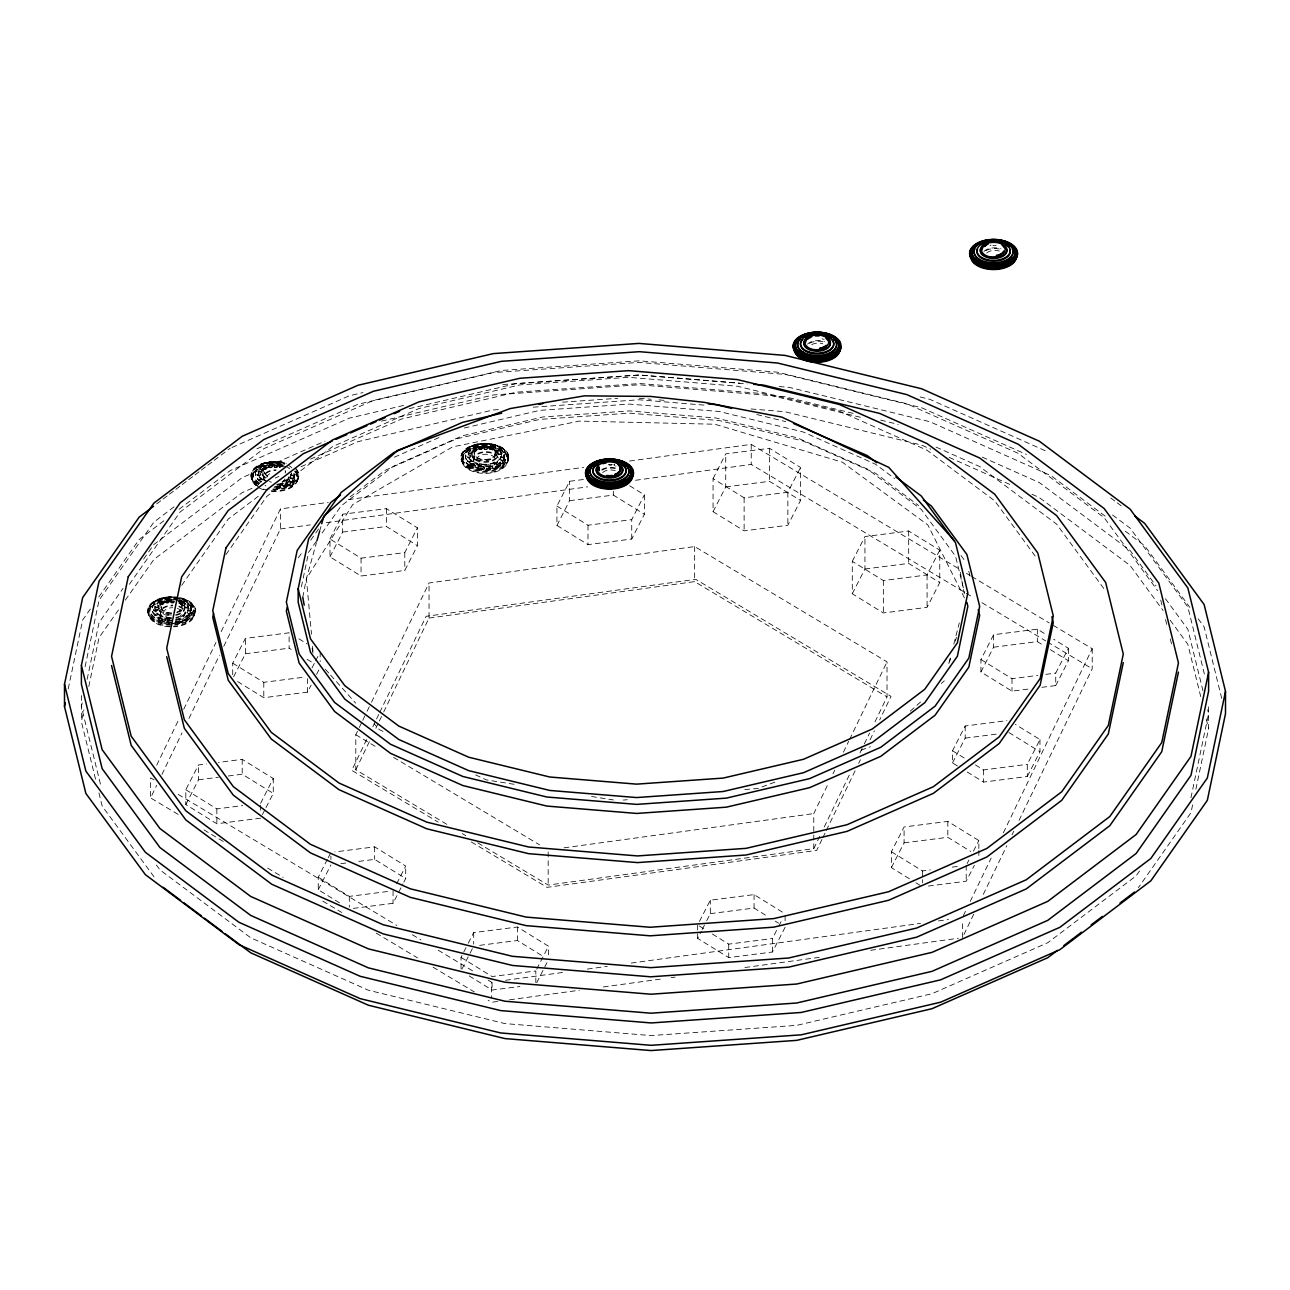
<?xml version="1.0" encoding="UTF-8"?>
<svg xmlns="http://www.w3.org/2000/svg" width="1290" height="1290" viewBox="0 0 1290 1290"><rect width="100%" height="100%" fill="white"/><g stroke="black" fill="none" stroke-linecap="round" stroke-linejoin="round"><path stroke-width="0.75" stroke-dasharray="5 3.75" d="M173.15 599.495C167.506 599.124 159.299 601.85 159.46 608.622L162.588 612.363L169.055 614.169M179.616 601.334L183.18 606.01L181.777 610.251L179.487 612.041M263.483 469.947L262.789 473.253L265.917 476.994M472.833 453.032L472.721 455.193C477.09 463.336 491.812 462.417 496.311 454.725L496.424 452.58C492.748 443.228 476.591 444.163 472.833 453.032L473.414 451.871M302.779 597.335L306.407 578.646L316.437 542.671M68.225 688.876L82.673 619.974L90.752 608.477M85.092 666.737L99.04 600.237L153.897 522.095L174.763 506.309M82.205 702.792L81.399 706.694L100.733 785.288M87.139 679.314L99.04 622.602L123.034 588.417M95.541 779.192L81.399 721.691L83.85 709.952M88.784 686.49L99.04 637.599L119.615 608.3M301.392 586.805L308.649 552.217L316.518 541.01M1190.96 797.752L1208.601 713.644L1207.666 709.806M1192.605 804.912L1190.96 812.748L1138.393 887.617M1195.878 789.27L1208.601 728.64L1208.601 704.324M948.811 663.447L950.311 657.658M953.826 644.129L959.325 622.86M319.597 531.319L321.178 525.627M949.585 661.915L950.633 658.126M955.39 641.082L956.438 637.292M156.703 765.228L179.358 718.288M183.712 709.274L215.946 642.485M221.171 631.665L280.414 508.921L328.305 502.358M178.149 814.425L150.608 797.913L156.703 785.288M161.927 774.452L181.971 732.946M188.937 718.498L219.429 655.32M223.783 646.306L280.414 528.981L280.414 508.921M446.824 824.342L355.798 769.775L355.798 734.72L358.41 729.302M359.281 727.496L361.893 722.077M362.764 720.272L366.247 713.048M367.134 711.241L370.617 704.018M371.488 702.212L429.038 582.999L694.649 546.573L887.02 661.867L887.02 696.923L873.943 724.013M366.65 739.525L351.783 770.324L438.197 822.117M372.778 726.834L378.905 714.16M379.776 712.338L426.135 616.314L695.762 579.339L891.035 696.374L879.667 719.917M355.798 769.775L369.746 740.879M375.842 728.237L378.47 722.819M379.341 721.013L382.824 713.773M383.694 711.967L429.038 618.055L429.038 582.999M477.751 842.87L548.169 885.069L813.78 848.643L813.78 813.587L828.615 782.885M832.969 773.855L834.711 770.243M843.434 752.183L848.659 741.331M849.53 739.525L887.02 661.867M813.78 848.643L820.763 834.195M824.246 826.971L850.4 772.774M859.995 752.909L863.478 745.685M864.348 743.879L869.589 733.043M821.94 839.516L816.683 850.384L547.057 887.359L471.027 841.789M822.81 837.694L825.439 832.26M826.31 830.454L855.173 770.662M858.672 763.406L860.414 759.778M870.04 739.847L874.41 730.801M963.275 915.852L966.758 908.628M970.241 901.404L991.155 858.092M1003.346 832.824L1092.211 648.725L1050.882 623.941M973.724 914.239L962.405 937.717L962.405 921.657M983.303 894.389L1006.829 845.66M1012.053 834.824L1013.795 831.212M1019.036 820.392L1092.211 668.768L1092.211 648.725M232.716 674.686L232.716 663.157L245.39 638.373L289.121 632.793L289.121 648.177L294.023 651.208M233.619 676.766L245.39 653.772L245.39 638.373M260.596 818.166L216.865 823.762L185.808 804.589L185.808 789.722L198.483 764.954L206.432 763.938M185.808 804.589L198.483 779.821L198.483 764.954M329.982 538.994L342.656 514.226L386.387 508.647L417.444 527.82L417.444 545.67L404.786 570.438L361.055 576.017L329.982 556.845L329.982 538.994L361.055 558.183L404.786 552.588L417.444 527.82M329.982 556.845L342.656 532.077L342.656 514.226M312.035 667.898L314.76 662.576M315.663 660.819L318.372 655.514M237.618 681.572L263.789 697.713L307.52 692.133L311.132 685.054M316.566 674.428L320.178 667.365M260.596 803.299L273.27 778.531L242.214 759.359L218.349 762.406M262.402 814.635L265.127 809.33M266.03 807.556L273.27 793.398L273.27 778.531M339.496 902.839L318.243 889.713L318.243 877.216L327.289 859.527M328.208 857.753L330.917 852.448M318.243 889.713L330.917 864.945M629.681 485.782L644.387 494.86L644.387 514.259L631.729 539.043L587.998 544.622L556.925 525.449L556.925 506.051L569.6 481.283L583.515 479.493M556.925 525.449L569.6 500.681L569.6 481.283M396.659 883.731L405.705 866.042L374.648 846.853L334.884 851.948M353.283 908.386L393.047 903.306L402.996 883.844M403.899 882.086L405.705 878.538L405.705 866.042M631.729 539.043L631.729 519.628L644.387 494.86M461.03 968.935L461.03 957.374L467.351 944.99M468.27 943.216L473.688 932.606L517.419 927.01L548.476 946.199L548.476 955.826M461.933 969.096L469.173 954.955M470.076 953.181L472.785 947.876M713.064 478.638L725.738 453.87L769.469 448.291L800.526 467.464L800.526 500.488L787.851 525.256L744.12 530.851L713.064 511.678L713.064 478.638L744.12 497.827L787.851 492.232L800.526 467.464M713.064 511.678L725.738 486.91L725.738 453.87M536.721 969.193L548.476 946.199M536.721 982.69L548.476 959.695M852.287 561.344L864.945 536.576L908.676 530.996L939.749 550.169L939.749 582.58L927.075 607.348L883.344 612.943L852.287 593.755L852.287 561.344L883.344 580.532L927.075 574.937L939.749 550.169M852.287 593.755L864.945 568.987L864.945 536.576M699.454 921.415L710.322 900.194L754.053 894.599L783.481 912.772M785.11 927.236L772.452 952.004L728.721 957.599L697.648 938.411L701.276 931.348M702.179 929.574L705.791 922.495M706.694 920.721L710.322 913.643L710.322 900.194M772.452 952.004L772.452 938.539L777.87 927.929M778.773 926.156L782.401 919.077M1027.904 689.118L1012.005 691.15L980.932 671.961L980.932 659.496L993.606 634.728L1037.337 629.149L1047.141 635.196M980.932 671.961L993.606 647.193L993.606 634.728M909.386 878.748L891.406 867.638L891.406 851.755L904.08 826.987L947.811 821.391L978.868 840.564L978.868 848.514M891.406 867.638L904.08 842.87L904.08 826.987M957.406 765.938L952.504 762.906L952.504 750.764L965.178 725.996L1006.91 720.659M952.504 762.906L965.178 738.138L965.178 725.996M1041.82 687.328L1055.736 685.554L1055.736 673.09L1068.394 648.322L1053.688 639.227M1055.736 685.554L1068.394 660.786L1068.394 648.322M967.113 863.574L968.919 860.027M973.434 851.174L978.868 840.564M928.429 886.053L966.21 881.231L974.353 865.316M967.21 772L983.561 782.079L1027.292 776.499L1027.292 764.341L1039.966 739.573L1015.44 724.432M1027.292 776.499L1039.966 751.731L1039.966 739.573M193.726 616.394L194.677 614.733M297.055 481.041L298.006 479.38M506.97 462.965A22.93 13.239 0 0 0 478.896 446.759A22.93 13.239 0 0 0 468.625 468.899A22.93 13.239 0 0 0 506.97 462.965L507.938 461.304M159.589 606.461C162.072 601.43 168.474 600.318 173.586 600.479M262.902 471.108C266.111 463.658 276.366 462.578 282.945 465.964M98.814 596.98L139.175 539.494L164.701 520.176M143.609 559.118L153.897 544.461L242.214 477.623L324.903 441.196M129.403 584.289L180.165 511.969L263.757 448.71L373.342 400.448L501.423 370.472L639.308 360.829L777.564 372.181L906.789 403.738L1018.181 453.354L1104.143 517.677L1157.614 590.659M125.323 600.156L153.897 559.457L242.214 492.619L253.243 487.765M181.68 585.354L228.233 519.048L260.128 494.909M225.911 554.652L266.804 496.392L332.659 446.55L418.992 408.527L519.902 384.904L628.52 377.309L737.445 386.242L839.258 411.107L927.01 450.21L994.735 500.875L1036.628 558.07M298.329 557.828L302.828 551.427M310.697 540.204L318.565 528.997M322.129 532.996L341.237 505.793L393.708 466.077L462.497 435.778L542.897 416.976L629.439 410.913L716.224 418.041L797.349 437.842L867.267 468.996L921.221 509.373L955.535 556.2L964.549 592.819M1139.538 870.992L1136.103 875.878L1047.786 942.716L932.009 993.703L796.688 1025.373L651.015 1035.564L504.938 1023.583L368.408 990.236L250.728 937.798L159.912 869.863L156.38 865.042M910.305 711.145L922.14 700.615M941.345 683.474L944.296 680.846M264.176 469.028L273.174 465.174L283.365 466.916M474.107 450.952L483.105 447.114L490.345 447.63A1.903 1.097 0 0 1 493.296 448.662L493.296 449.291A1.903 1.097 0 0 1 490.442 450.258A1.903 1.097 0 0 1 490.442 448.34A1.903 1.097 0 0 1 493.296 449.291M156.735 503.842L161.524 500.23M163.12 499.02L167.894 495.392M169.49 494.183L174.279 490.555M175.875 489.362L180.665 485.733M182.261 484.524L187.05 480.896M188.646 479.687L193.435 476.075M195.032 474.865L199.821 471.237M201.417 470.028L206.207 466.4M207.803 465.206L212.592 461.578M214.188 460.369L230.136 448.291M179.068 509.308L230.136 470.656L349.38 418.137L403.593 405.447M350.122 496.86L385.275 470.269L456.483 438.89L539.72 419.411L629.31 413.155L719.159 420.524L803.138 441.035L875.523 473.285L918.609 505.519M231.974 447.485L349.38 395.772L362.942 392.595M256.92 448.791L357.991 404.27L493.312 372.6L638.985 362.409L785.062 374.39L921.592 407.737L1026.405 454.435M310.471 459.127L401.432 419.057L516.274 392.176L639.888 383.533L763.857 393.708L860.414 417.283M275.286 478.058L278.963 476.429M301.022 466.722L357.991 441.632L493.312 409.962L501.294 409.398M394.401 457.192L440.051 437.084M774.838 782.175L757.972 788.432L744.104 789.625M861.043 750.2L870.411 746.716M409.22 408.688L516.274 383.63L639.888 374.987L739.863 383.178M381.517 421.121L493.312 394.966L638.985 384.775L785.062 396.756L853.319 413.429M464.223 428.038L539.72 410.365L629.31 404.093L719.159 411.478L803.138 431.973L875.523 464.223L894.68 478.558M348.252 499.617L583.644 467.335M629.536 461.046L751.231 444.357L959.615 569.245M280.414 528.981L310.342 524.885M326.306 522.692L587.643 486.846M635.519 480.283L751.231 464.416L973.386 597.56M429.038 618.055L694.649 581.613L887.02 696.923M564.02 847.836L813.78 813.587M505.551 980.303L563.408 972.37M587.353 969.096L607.3 966.355M631.229 963.066L920.496 923.398M938.459 920.931L948.44 919.56M497.569 1001.459L491.587 1002.282L488.152 1000.218M509.55 999.814L579.371 990.236M603.301 986.963L663.157 978.755M671.139 977.659L675.122 977.111M744.943 967.532L820.763 957.132M870.637 950.295L958.406 938.249M569.6 500.681L613.331 495.086L644.387 514.259M342.656 532.077L386.387 526.481L417.444 545.67M725.738 486.91L769.469 481.315L800.526 500.488M556.925 506.051L587.998 525.224L631.729 519.628M864.945 568.987L908.676 563.408L939.749 582.58M245.39 653.772L289.121 648.177M232.716 663.157L263.789 682.329L305.52 676.992M993.606 647.193L1037.337 641.614L1043.868 645.645M198.483 779.821L218.349 777.273M228.298 776L242.214 774.226L273.27 793.398M980.932 659.496L1012.005 678.685L1037.837 675.38M1045.787 674.364L1055.736 673.09M185.808 789.722L216.865 808.894L242.714 805.589M965.178 738.138L998.96 733.817M975.385 764.889L983.561 769.937L1027.292 764.341M340.85 863.687L346.817 862.913M358.749 861.398L374.648 859.366L405.705 878.538M318.243 877.216L349.316 896.389L389.064 891.309M904.08 842.87L947.811 837.291L970.693 851.416M891.406 851.755L922.479 870.927L930.429 869.912M952.294 867.122L958.244 866.348M710.322 913.643L754.053 908.063L767.131 916.126M479.654 945.344L517.419 940.507L543.574 956.664M712.37 934.041L728.721 944.135L772.452 938.539M469.189 975.917L492.087 990.043L519.918 986.495M623.312 800.058L627.279 799.719M502.778 384.533L638.808 375.019L747.136 383.904M562.569 402.174L617.636 398.32M533.221 407.172L638.985 399.771L707.017 405.35M779.225 386.548L789.254 387.371L929.88 421.717L1051.092 475.72L1107.53 517.951M639.308 398.304L651.128 399.271M659.029 399.916L666.914 400.577M751.038 408.962L785.062 411.752L921.592 445.098L930.783 449.194M514.113 784.288L486.33 779.902L473.64 773.935M591.562 796.494L613.395 799.945M920.125 396.965L929.88 399.352L1047.415 451.71M880.635 420.105L898.195 424.394M756.779 414.525L785.755 421.604M982.27 457.144L1039.272 482.541L1130.088 550.475L1156.017 585.87M936.008 447.082L979.594 466.496L1056.655 524.159L1104.498 589.449M949.182 457.386L1009.86 484.427M1031.919 494.263L1039.272 497.537L1130.088 565.471L1163.096 610.525M382.985 731.349L379.357 729.64L374.1 723.755M966.5 573.373L969.935 575.437M971.66 576.469L1049.157 622.909M981.996 602.72L1045.722 640.904M1047.448 641.936L1092.211 668.768M355.798 734.72L378.115 748.103M393.579 757.359L539.575 844.869M462.288 833.598L465.722 835.662M154.042 779.918L150.608 777.854L150.608 797.913M178.149 794.366L396.869 925.446M412.365 934.75L420.975 939.91M438.197 950.23L474.365 971.902M488.152 980.158L491.587 982.222L491.587 998.267M203.981 829.905L224.654 842.306M267.707 868.106L283.203 877.394M322.822 901.13L341.769 912.481M376.212 933.121L417.541 957.889M433.037 967.194L474.365 991.962M1050.415 649.676L1068.394 660.786M1008.909 732.543L1039.966 751.731M952.504 750.764L965.581 758.843M915.932 882.779L920.834 885.811M775.306 921.173L778.579 923.205M298.925 638.84L307.101 643.887M307.101 659.287L313.647 663.318M699.293 925.962L704.195 928.994M461.03 957.374L492.087 976.546L535.818 970.967L535.818 982.529M1110.771 497.988L1115.608 501.616M1117.221 502.826L1122.058 506.438M1112.561 515L1130.088 528.11L1187.848 606.945L1204.36 674.025M1125.283 531.222L1144.633 545.702L1189.832 607.397M180.052 602.285L182.148 603.978L181.616 602.946M325.354 669.236L329.305 673.654M330.627 675.138L355.653 703.131M1198.168 618.765L1204.118 626.892L1221.695 698.309M1165.45 598.737L1187.848 629.31L1202.941 690.65M1170.159 620.168L1187.848 644.307L1201.055 697.971M960.986 555.474L965.726 561.94M154.01 876.813L102.152 806.024L98.846 792.608M461.739 461.304L462.691 462.965M251.808 479.38L252.759 481.041M148.495 614.733L149.447 616.394M494.86 449.517L495.392 450.549L490.345 447.63A1.903 1.097 0 0 0 490.442 449.613A1.903 1.097 0 0 0 493.296 448.662M495.844 451.435L496.424 452.58M182.6 604.881L183.18 606.01M964.452 597.899L927.865 524.966L842.483 462.255L714.902 424.233L579.307 421.104L452.629 446.888L352.734 504.567L306.407 578.646L311.503 634.164M1206.247 719.062L1208.601 728.64M1160.726 600.076L1162.645 607.848M1165.515 619.539L1167.434 627.327M1170.304 639.001L1172.223 646.79M968.79 571.244L970.693 578.936M960.34 572.309L964.259 593.803M312.083 648.16L313.147 654.03L312.406 644.081M1037.337 629.149L1037.337 641.614M1012.005 678.685L1012.005 691.15M983.561 769.937L983.561 782.079M978.868 850.497L978.868 856.463M966.21 865.332L966.21 881.231M947.811 821.391L947.811 837.291M927.075 574.937L927.075 607.348M922.479 870.927L922.479 882.844M908.676 530.996L908.676 563.408M883.344 580.532L883.344 612.943M787.851 492.232L787.851 525.256M785.11 915.707L785.11 921.463M769.469 448.291L769.469 481.315M754.053 894.599L754.053 908.063M751.231 444.357L751.231 464.416M744.12 497.827L744.12 530.851M728.721 944.135L728.721 957.599M697.648 924.962L697.648 938.411M694.649 546.573L694.649 581.613M614.153 464.997L614.153 464.352A1.903 1.097 0 0 0 614.411 464.9M613.331 491.216L613.331 495.086M587.998 525.224L587.998 544.622M548.169 851.964L548.169 885.069M517.419 927.01L517.419 940.507M508.744 457.128A23.913 13.803 0 0 1 472.882 469.076A23.913 13.803 0 0 1 472.882 445.163A23.913 13.803 0 0 1 508.744 457.128L508.744 457.724A23.913 13.803 0 0 1 472.882 469.689A23.913 13.803 0 0 1 472.882 445.776A23.913 13.803 0 0 1 508.744 457.724M507.76 456.692L507.76 460.175A22.93 13.239 0 0 1 473.382 471.64A22.93 13.239 0 0 1 473.382 448.71A22.93 13.239 0 0 1 507.76 460.175M504.358 455.402L504.422 456.579M504.454 459.175L504.454 459.821A1.903 1.097 0 0 1 501.6 460.772A1.903 1.097 0 0 1 501.6 458.869A1.903 1.097 0 0 1 504.454 459.821M501.875 452.887A1.903 1.097 0 0 1 499.02 453.838A1.903 1.097 0 0 1 499.02 451.935A1.903 1.097 0 0 1 501.875 452.887L501.875 453.532M501.471 454.693L501.471 455.402A16.625 9.594 0 0 1 476.526 463.723A16.625 9.594 0 0 1 476.526 447.082A16.625 9.594 0 0 1 501.471 455.402M500.617 465.045A1.903 1.097 0 0 1 497.763 465.996A1.903 1.097 0 0 1 497.763 464.094A1.903 1.097 0 0 1 500.617 465.045L500.617 465.69A1.903 1.097 0 0 1 497.763 466.641A1.903 1.097 0 0 1 497.763 464.739A1.903 1.097 0 0 1 500.617 465.69M498.166 450.516A1.903 1.097 0 0 1 495.312 451.484A1.903 1.097 0 0 1 495.312 449.565A1.903 1.097 0 0 1 498.166 450.516L498.166 451.161A1.903 1.097 0 0 1 495.312 452.113A1.903 1.097 0 0 1 495.312 450.21A1.903 1.097 0 0 1 498.166 451.161M498.117 453.887L498.117 454.693M496.247 467.157A1.903 1.097 0 0 1 493.393 468.109A1.903 1.097 0 0 1 493.393 466.206A1.903 1.097 0 0 1 496.247 467.157L496.247 467.802M495.36 453.403A10.53 6.079 0 0 1 479.574 458.676A10.53 6.079 0 0 1 479.574 448.146A10.53 6.079 0 0 1 495.36 453.403L495.36 453.887M492.087 982.335L492.087 990.043M490.313 468.254A1.903 1.097 0 0 1 487.459 469.221A1.903 1.097 0 0 1 487.459 467.303A1.903 1.097 0 0 1 490.313 468.254L490.313 468.899A1.903 1.097 0 0 1 487.459 469.85A1.903 1.097 0 0 1 487.459 467.947A1.903 1.097 0 0 1 490.313 468.899M487.652 447.872A1.903 1.097 0 0 1 484.782 448.823A1.903 1.097 0 0 1 484.782 446.921A1.903 1.097 0 0 1 487.652 447.872L487.652 448.517M482.299 447.936A1.903 1.097 0 0 1 479.445 448.888A1.903 1.097 0 0 1 479.445 446.985A1.903 1.097 0 0 1 482.299 447.936L482.299 448.581A1.903 1.097 0 0 1 479.445 449.533A1.903 1.097 0 0 1 479.445 447.63A1.903 1.097 0 0 1 482.299 448.581M478.751 466.319A1.903 1.097 0 0 1 475.897 467.27A1.903 1.097 0 0 1 475.897 465.368A1.903 1.097 0 0 1 478.751 466.319L478.751 466.964A1.903 1.097 0 0 1 475.897 467.915A1.903 1.097 0 0 1 475.897 466.012A1.903 1.097 0 0 1 478.751 466.964M476.736 449.581A1.903 1.097 0 0 1 473.882 450.532A1.903 1.097 0 0 1 473.882 448.63A1.903 1.097 0 0 1 476.736 449.581L476.736 450.226A1.903 1.097 0 0 1 473.882 451.178A1.903 1.097 0 0 1 473.882 449.275A1.903 1.097 0 0 1 476.736 450.226M474.107 463.852A1.903 1.097 0 0 1 471.253 464.803A1.903 1.097 0 0 1 471.253 462.9A1.903 1.097 0 0 1 474.107 463.852L474.107 464.497A1.903 1.097 0 0 1 471.253 465.448A1.903 1.097 0 0 1 471.253 463.545A1.903 1.097 0 0 1 474.107 464.497M473.688 932.606L473.688 944.167M471.753 452.468A1.903 1.097 0 0 1 468.899 453.419A1.903 1.097 0 0 1 468.899 451.516A1.903 1.097 0 0 1 471.753 452.468L471.753 453.113A1.903 1.097 0 0 1 468.899 454.064A1.903 1.097 0 0 1 468.899 452.161A1.903 1.097 0 0 1 471.753 453.113M471.56 453.887L471.56 454.693M471.092 460.256A1.903 1.097 0 0 1 468.222 461.207A1.903 1.097 0 0 1 468.222 459.304A1.903 1.097 0 0 1 471.092 460.256L471.092 460.901M470.544 456.047A1.903 1.097 0 0 1 467.69 456.999A1.903 1.097 0 0 1 467.69 455.096A1.903 1.097 0 0 1 470.544 456.047L470.544 456.692A1.903 1.097 0 0 1 467.69 457.644A1.903 1.097 0 0 1 467.69 455.741A1.903 1.097 0 0 1 470.544 456.692M461.917 456.692L461.917 460.175M404.786 552.588L404.786 570.438M393.047 890.81L393.047 903.306M386.387 508.647L386.387 526.481M374.648 846.853L374.648 859.366M361.055 558.183L361.055 576.017M349.316 896.389L349.316 907.112M330.917 856.028L330.917 859.592M320.178 651.966L320.178 661.593M307.52 678.653L307.52 692.133M297.829 474.768L297.829 478.251M276.608 484.701A19.527 11.271 0 0 0 294.426 473.478L294.491 474.656M293.281 480.299A1.903 1.097 0 0 1 290.427 481.251A1.903 1.097 0 0 1 290.427 479.348A1.903 1.097 0 0 1 293.281 480.299L293.281 480.944M290.685 474.656L290.685 474.01A1.903 1.097 0 0 0 293.539 474.962A1.903 1.097 0 0 0 293.539 473.059M286.315 485.234A1.903 1.097 0 0 1 283.461 486.185A1.903 1.097 0 0 1 283.461 484.282A1.903 1.097 0 0 1 286.315 485.234L286.315 485.878A1.903 1.097 0 0 1 283.461 486.83A1.903 1.097 0 0 1 283.461 484.927A1.903 1.097 0 0 1 286.315 485.878M263.789 682.329L263.789 697.713M261.628 471.963L261.628 472.769M261.161 478.332A1.903 1.097 0 0 1 258.29 479.283A1.903 1.097 0 0 1 258.29 477.381A1.903 1.097 0 0 1 261.161 478.332L261.161 478.977A1.903 1.097 0 0 1 258.29 479.928A1.903 1.097 0 0 1 258.29 478.026A1.903 1.097 0 0 1 261.161 478.977M260.596 805.17L260.596 810.733M251.985 474.768L251.985 478.251M242.214 759.359L242.214 774.226M216.865 808.894L216.865 823.762M194.516 610.138L194.516 613.621M191.113 608.848L191.162 610.025A1.903 1.097 0 0 1 188.308 610.976A1.903 1.097 0 0 1 188.308 609.074A1.903 1.097 0 0 1 191.162 610.025M191.21 612.605A1.903 1.097 0 0 1 188.356 613.556A1.903 1.097 0 0 1 188.356 611.654A1.903 1.097 0 0 1 191.21 612.605L191.21 613.25A1.903 1.097 0 0 1 188.356 614.201A1.903 1.097 0 0 1 188.356 612.299A1.903 1.097 0 0 1 191.21 613.25M189.953 615.669A1.903 1.097 0 0 1 187.098 616.62A1.903 1.097 0 0 1 187.098 614.717A1.903 1.097 0 0 1 189.953 615.669L189.953 616.314A1.903 1.097 0 0 1 187.098 617.265A1.903 1.097 0 0 1 187.098 615.362A1.903 1.097 0 0 1 189.953 616.314M188.63 606.332A1.903 1.097 0 0 1 185.776 607.284A1.903 1.097 0 0 1 185.776 605.365A1.903 1.097 0 0 1 188.63 606.332L188.63 606.961A1.903 1.097 0 0 1 185.776 607.913A1.903 1.097 0 0 1 185.776 606.01A1.903 1.097 0 0 1 188.63 606.961M187.373 618.49A1.903 1.097 0 0 1 184.518 619.442A1.903 1.097 0 0 1 184.518 617.539A1.903 1.097 0 0 1 187.373 618.49L187.373 619.135A1.903 1.097 0 0 1 184.518 620.087A1.903 1.097 0 0 1 184.518 618.184A1.903 1.097 0 0 1 187.373 619.135M184.922 603.962A1.903 1.097 0 0 1 182.051 604.913A1.903 1.097 0 0 1 182.051 603.01A1.903 1.097 0 0 1 184.922 603.962L184.922 604.607A1.903 1.097 0 0 1 182.051 605.558A1.903 1.097 0 0 1 182.051 603.656A1.903 1.097 0 0 1 184.922 604.607M184.857 607.316L184.857 608.122M183.003 620.603L183.003 621.248A1.903 1.097 0 0 1 180.149 622.199A1.903 1.097 0 0 1 180.149 620.297A1.903 1.097 0 0 1 183.003 621.248M169.038 601.366A1.903 1.097 0 0 1 166.184 602.317A1.903 1.097 0 0 1 166.184 600.414A1.903 1.097 0 0 1 169.038 601.366L169.038 602.011A1.903 1.097 0 0 1 166.184 602.962A1.903 1.097 0 0 1 166.184 601.059A1.903 1.097 0 0 1 169.038 602.011M169.361 620.216A1.903 1.097 0 0 0 167.442 621.328L167.442 621.957A1.903 1.097 0 0 0 169.361 623.07M165.507 619.764A1.903 1.097 0 0 1 162.653 620.716A1.903 1.097 0 0 1 162.653 618.813A1.903 1.097 0 0 1 165.507 619.764L165.507 620.393A1.903 1.097 0 0 1 162.653 621.345A1.903 1.097 0 0 1 162.653 619.442A1.903 1.097 0 0 1 165.507 620.393M163.491 603.027A1.903 1.097 0 0 1 160.637 603.978A1.903 1.097 0 0 1 160.637 602.075A1.903 1.097 0 0 1 163.491 603.027L163.491 603.672A1.903 1.097 0 0 1 160.637 604.623A1.903 1.097 0 0 1 160.637 602.72A1.903 1.097 0 0 1 163.491 603.672M160.863 617.297A1.903 1.097 0 0 1 157.993 618.249A1.903 1.097 0 0 1 157.993 616.33A1.903 1.097 0 0 1 160.863 617.297L160.863 617.926A1.903 1.097 0 0 1 157.993 618.878A1.903 1.097 0 0 1 157.993 616.975A1.903 1.097 0 0 1 160.863 617.926M158.493 605.913L158.493 606.542A1.903 1.097 0 0 1 155.638 607.493A1.903 1.097 0 0 1 155.638 605.591A1.903 1.097 0 0 1 158.493 606.542M171.586 599.657A13.271 7.659 0 0 0 158.315 607.316L158.315 608.122A13.271 7.659 0 0 0 171.586 615.798M157.832 613.701A1.903 1.097 0 0 1 154.977 614.653A1.903 1.097 0 0 1 154.977 612.75A1.903 1.097 0 0 1 157.832 613.701L157.832 614.346A1.903 1.097 0 0 1 154.977 615.298A1.903 1.097 0 0 1 154.977 613.395A1.903 1.097 0 0 1 157.832 614.346M157.299 609.493A1.903 1.097 0 0 1 154.445 610.444A1.903 1.097 0 0 1 154.445 608.541A1.903 1.097 0 0 1 157.299 609.493L157.299 610.138M148.656 610.138L148.656 613.621M81.399 695.52L81.399 721.691M983.964 251.405A12.416 7.176 0 0 1 1000.927 248.776M985.931 250.615A12.416 7.176 0 0 1 1000.927 249.47M996.138 245.181A1.903 1.097 0 0 1 992.832 245.181M990.978 244.971A1.903 1.097 0 0 1 990.091 245.648M986.737 253.017A9.223 5.321 0 0 1 999.315 251.066M612.25 464.497A1.903 1.097 0 0 1 608.574 464.497M611.75 464.335A1.903 1.097 0 0 1 609.057 464.335M616.056 466.093A1.903 1.097 0 0 1 615.556 466.045M614.411 465.545A1.903 1.097 0 0 1 614.411 464.432M601.85 469.496A12.416 7.176 0 0 1 616.846 468.351M601.85 470.173A12.416 7.176 0 0 1 616.846 469.044M602.656 472.591A9.223 5.321 0 0 1 615.233 470.64M824.165 339.206A1.903 1.097 0 0 1 822.02 338.706M807.492 344.14A12.416 7.176 0 0 1 824.455 341.511M809.475 343.334A12.416 7.176 0 0 1 824.455 342.205M811.732 344.64A9.223 5.321 0 0 1 822.859 343.801M171.586 624.973A23.913 13.803 0 0 1 150.382 604.8A23.913 13.803 0 0 1 191.178 603.252A23.913 13.803 0 0 1 174.714 624.86M179.423 600.543A22.93 13.239 0 0 1 194.306 614.701A22.93 13.239 0 0 1 173.586 626.166M171.586 626.214A22.93 13.239 0 0 1 148.866 611.25A22.93 13.239 0 0 1 177.52 600.189M183.051 598.673A22.93 13.239 0 0 1 193.726 613.556A22.93 13.239 0 0 1 171.586 623.36M169.587 623.312A22.93 13.239 0 0 1 149.011 607.832A22.93 13.239 0 0 1 177.52 597.351M174.134 601.866A1.903 1.097 0 0 1 171.264 602.156A1.903 1.097 0 0 1 171.264 600.479A1.903 1.097 0 0 1 174.134 600.769M174.134 602.511A1.903 1.097 0 0 1 171.264 602.801A1.903 1.097 0 0 1 171.264 601.108A1.903 1.097 0 0 1 174.134 601.398M179.762 597.593A23.913 13.803 0 0 1 195.129 612.96A23.913 13.803 0 0 1 171.586 624.36M170.022 624.344A23.913 13.803 0 0 1 147.995 608.316A23.913 13.803 0 0 1 177.778 597.222M182.422 598.641A21.688 12.513 0 0 1 185.518 619.071A21.688 12.513 0 0 1 151.204 613.766A21.688 12.513 0 0 1 171.586 596.964M182.422 599.286A21.688 12.513 0 0 1 185.518 619.716A21.688 12.513 0 0 1 151.204 614.411A21.688 12.513 0 0 1 171.586 597.609M179.02 602.543A10.53 6.079 0 0 1 176.843 612.105M171.586 612.927A10.53 6.079 0 0 1 161.153 606.058A10.53 6.079 0 0 1 174.311 600.979M179.02 603.027A10.53 6.079 0 0 1 176.843 612.589M171.586 613.395A10.53 6.079 0 0 1 161.153 606.526A10.53 6.079 0 0 1 174.311 601.446M179.084 601.785A1.903 1.097 0 0 1 179.084 603.688M179.084 601.14A1.903 1.097 0 0 1 179.084 603.043M179.423 601.188A22.93 13.239 0 0 1 194.306 615.346A22.93 13.239 0 0 1 173.586 626.795M169.587 626.795A22.93 13.239 0 0 1 148.689 613.04A22.93 13.239 0 0 1 171.586 600.382A13.271 7.659 0 0 0 158.315 608.122M178.923 606.106A12.416 7.176 0 0 1 185.018 613.25A12.416 7.176 0 0 1 175.924 619.232M169.506 619.232A12.416 7.176 0 0 1 160.412 611.379A12.416 7.176 0 0 1 172.715 605.139M178.923 606.784A12.416 7.176 0 0 1 185.018 613.927A12.416 7.176 0 0 1 175.924 619.926M169.506 619.926A12.416 7.176 0 0 1 160.412 612.057A12.416 7.176 0 0 1 172.715 605.832M175.65 620.635A1.903 1.097 0 0 1 176.923 622.119A1.903 1.097 0 0 1 174.198 622.651M175.65 621.28A1.903 1.097 0 0 1 176.923 622.764A1.903 1.097 0 0 1 174.198 623.296M169.361 622.425A1.903 1.097 0 0 1 167.442 621.328M167.442 621.957A1.903 1.097 0 0 1 169.361 620.861M171.586 618.442A16.625 9.594 0 0 1 156.509 604.784A16.625 9.594 0 0 1 184.325 602.672A16.625 9.594 0 0 1 175.892 618.12M176.633 597.947A19.527 11.271 0 0 1 185.792 616.572A19.527 11.271 0 0 1 153.042 612.379A19.527 11.271 0 0 1 174.988 597.738M171.586 620.748A19.527 11.271 0 0 1 153.881 604.72A19.527 11.271 0 0 1 186.55 602.237A19.527 11.271 0 0 1 176.633 620.361M178.23 600.688A13.271 7.659 0 0 1 184.744 608.316A13.271 7.659 0 0 1 175.021 614.717M171.586 614.991A13.271 7.659 0 0 1 158.315 607.316M178.23 601.495A13.271 7.659 0 0 1 184.744 609.122A13.271 7.659 0 0 1 175.021 615.524M179.907 599.818A16.625 9.594 0 0 1 188.066 609.38A16.625 9.594 0 0 1 175.892 617.394M171.586 617.733A16.625 9.594 0 0 1 155.106 606.88A16.625 9.594 0 0 1 175.892 598.85M177.327 608.396A9.223 5.321 0 0 1 177.327 617.604M170.328 618.136A9.223 5.321 0 0 1 163.572 612.299A9.223 5.321 0 0 1 172.715 607.671M295.62 468.899A23.913 13.803 0 0 1 293.878 484.201A23.913 13.803 0 0 1 268.723 489.136M258 485.556A23.913 13.803 0 0 1 255.323 467.883A23.913 13.803 0 0 1 285.009 463.287M294.765 470.995A22.93 13.239 0 0 1 291.121 486.975A22.93 13.239 0 0 1 263.45 489.071M258.693 486.975A22.93 13.239 0 0 1 256.726 469.56A22.93 13.239 0 0 1 286.364 466.142M293.539 473.704A1.903 1.097 0 0 1 294.233 475.204A1.903 1.097 0 0 1 291.637 475.607A1.903 1.097 0 0 1 290.927 474.107M297.055 471.769A22.93 13.239 0 0 1 274.899 488.426M258.693 484.556A22.93 13.239 0 0 1 256.13 467.609A22.93 13.239 0 0 1 284.606 463.207M295.62 468.286A23.913 13.803 0 0 1 294.346 483.234A23.913 13.803 0 0 1 270.239 488.733M256.597 484.072A23.913 13.803 0 0 1 255.936 466.787A23.913 13.803 0 0 1 285.009 462.691M294.765 471.64A22.93 13.239 0 0 1 293.088 486.314A22.93 13.239 0 0 1 268.981 491.038M263.45 489.716A22.93 13.239 0 0 1 256.13 470.656A22.93 13.239 0 0 1 289.637 468.109M288.444 476.945A12.416 7.176 0 0 1 276.028 484.105M265.288 480.525A12.416 7.176 0 0 1 276.028 469.77M288.444 477.639A12.416 7.176 0 0 1 276.028 484.798M265.288 481.218A12.416 7.176 0 0 1 276.028 470.463M295.845 470.866A21.688 12.513 0 0 1 274.899 486.636M259.58 482.96A21.688 12.513 0 0 1 257.71 466.496A21.688 12.513 0 0 1 285.751 463.271M295.845 471.527A21.688 12.513 0 0 1 274.899 487.281M259.58 483.621A21.688 12.513 0 0 1 257.71 467.141A21.688 12.513 0 0 1 285.751 463.932M297.055 471.35A22.93 13.239 0 0 1 274.899 488.007M258.693 484.121A22.93 13.239 0 0 1 256.726 466.706A22.93 13.239 0 0 1 286.364 463.303M267.465 475.768A10.53 6.079 0 0 1 266.562 467.786A10.53 6.079 0 0 1 280.172 466.222M285.429 471.479A10.53 6.079 0 0 1 285.074 473.059M267.465 476.252A10.53 6.079 0 0 1 266.562 468.254A10.53 6.079 0 0 1 280.172 466.69M285.074 470.382A10.53 6.079 0 0 1 285.429 471.963M265.514 477.381A13.271 7.659 0 0 1 264.369 467.286A13.271 7.659 0 0 1 281.543 465.319M265.514 478.187A13.271 7.659 0 0 1 264.369 468.093A13.271 7.659 0 0 1 281.543 466.125M291.54 472.769A16.625 9.594 0 0 1 283.219 481.073M266.595 481.073A16.625 9.594 0 0 1 260.499 467.964A16.625 9.594 0 0 1 283.219 464.448M291.54 473.478A16.625 9.594 0 0 1 280.591 482.492M263.144 480.267A16.625 9.594 0 0 1 261.709 467.625A16.625 9.594 0 0 1 283.219 465.158M286.67 466.69A16.625 9.594 0 0 1 289.315 468.673M280.511 467.69A1.903 1.097 0 0 1 279.946 466.061A1.903 1.097 0 0 1 282.8 465.948M279.624 467.657A1.903 1.097 0 0 1 280.511 466.416M294.426 474.107A19.527 11.271 0 0 1 274.899 485.379M261.096 482.089A19.527 11.271 0 0 1 259.419 467.254A19.527 11.271 0 0 1 284.671 464.352M261.096 481.444A19.527 11.271 0 0 1 259.419 466.609A19.527 11.271 0 0 1 284.671 463.707M288.718 465.497A19.527 11.271 0 0 1 291.814 467.835M260.435 482.202A1.903 1.097 0 0 1 261.322 480.976M274.512 486.878A1.903 1.097 0 0 1 274.028 487.378M265.966 485.991A1.903 1.097 0 0 1 265.079 485.314M260.628 482.009A1.903 1.097 0 0 1 261.322 481.605M284.945 479.009A9.223 5.321 0 0 1 282.558 481.396M271.432 482.234A9.223 5.321 0 0 1 269.513 481.396M266.82 477.639A9.223 5.321 0 0 1 271.432 473.027M477.187 463.932A12.416 7.176 0 0 0 497.956 460.724A12.416 7.176 0 0 0 482.75 451.951A12.416 7.176 0 0 0 477.187 463.932M477.187 464.626A12.416 7.176 0 0 0 497.956 461.417A12.416 7.176 0 0 0 482.75 452.629A12.416 7.176 0 0 0 477.187 464.626M469.496 464.9A21.688 12.513 0 0 0 505.777 459.272A21.688 12.513 0 0 0 479.219 443.954A21.688 12.513 0 0 0 469.496 464.9M469.496 465.545A21.688 12.513 0 0 0 505.777 459.933A21.688 12.513 0 0 0 479.219 444.599A21.688 12.513 0 0 0 469.496 465.545M484.395 449.291A1.903 1.097 0 0 0 487.588 448.807A1.903 1.097 0 0 0 485.25 447.453A1.903 1.097 0 0 0 484.395 449.291M477.397 458.176A10.53 6.079 0 0 0 495.005 455.451A10.53 6.079 0 0 0 482.105 448.017A10.53 6.079 0 0 0 477.397 458.176M475.446 459.304A13.271 7.659 0 0 0 497.65 455.87A13.271 7.659 0 0 0 481.396 446.485A13.271 7.659 0 0 0 475.446 459.304M475.446 460.111A13.271 7.659 0 0 0 497.65 456.676A13.271 7.659 0 0 0 481.396 447.291A13.271 7.659 0 0 0 475.446 460.111M499.956 462.997A1.903 1.097 0 0 0 503.148 462.513A1.903 1.097 0 0 0 500.81 461.159A1.903 1.097 0 0 0 499.956 462.997M499.956 463.642A1.903 1.097 0 0 0 503.148 463.158A1.903 1.097 0 0 0 500.81 461.804A1.903 1.097 0 0 0 499.956 463.642M481.251 468.657A1.903 1.097 0 0 0 484.443 468.173A1.903 1.097 0 0 0 482.105 466.819A1.903 1.097 0 0 0 481.251 468.657M481.251 469.302A1.903 1.097 0 0 0 484.443 468.802A1.903 1.097 0 0 0 482.105 467.464A1.903 1.097 0 0 0 481.251 469.302M473.075 461.481A16.625 9.594 0 0 0 500.891 457.176A16.625 9.594 0 0 0 480.525 445.421A16.625 9.594 0 0 0 473.075 461.481M498.633 454.306A1.903 1.097 0 0 0 501.81 453.806A1.903 1.097 0 0 0 499.488 452.468A1.903 1.097 0 0 0 498.633 454.306M467.835 461.675A1.903 1.097 0 0 0 471.011 461.191A1.903 1.097 0 0 0 468.689 459.837A1.903 1.097 0 0 0 467.835 461.675M501.568 456.902A1.903 1.097 0 0 0 504.422 455.95A1.903 1.097 0 0 0 501.568 454.999A1.903 1.097 0 0 0 501.568 456.902M468.625 466.48A22.93 13.239 0 0 0 506.97 460.546A22.93 13.239 0 0 0 478.896 444.341A22.93 13.239 0 0 0 468.625 466.48M501.213 459.95A1.903 1.097 0 0 0 504.39 459.466A1.903 1.097 0 0 0 502.068 458.111A1.903 1.097 0 0 0 501.213 459.95M468.625 466.061A22.93 13.239 0 0 0 506.97 460.127A22.93 13.239 0 0 0 478.896 443.905A22.93 13.239 0 0 0 468.625 466.061M501.165 457.37A1.903 1.097 0 0 0 504.358 456.87A1.903 1.097 0 0 0 502.02 455.531A1.903 1.097 0 0 0 501.165 457.37M471.027 463.368A19.527 11.271 0 0 0 503.697 458.321A19.527 11.271 0 0 0 479.783 444.518A19.527 11.271 0 0 0 471.027 463.368M471.027 464.013A19.527 11.271 0 0 0 503.697 458.95A19.527 11.271 0 0 0 479.783 445.147A19.527 11.271 0 0 0 471.027 464.013M492.99 468.576A1.903 1.097 0 0 0 496.182 468.093A1.903 1.097 0 0 0 493.844 466.738A1.903 1.097 0 0 0 492.99 468.576M481.363 464.174A9.223 5.321 0 0 0 495.183 459.562A9.223 5.321 0 0 0 481.363 454.951A9.223 5.321 0 0 0 481.363 464.174M179.745 621.377A1.903 1.097 0 0 0 182.938 620.893A1.903 1.097 0 0 0 180.6 619.539A1.903 1.097 0 0 0 179.745 621.377M160.121 622.022A22.93 13.239 0 0 0 194.516 610.557A22.93 13.239 0 0 0 160.121 599.092A22.93 13.239 0 0 0 160.121 622.022M154.042 610.912A1.903 1.097 0 0 0 157.235 610.412A1.903 1.097 0 0 0 154.897 609.074A1.903 1.097 0 0 0 154.042 610.912M155.251 606.687A1.903 1.097 0 0 0 158.428 606.187A1.903 1.097 0 0 0 156.106 604.849A1.903 1.097 0 0 0 155.251 606.687M188.308 610.331A1.903 1.097 0 0 0 191.162 609.38A1.903 1.097 0 0 0 188.308 608.428A1.903 1.097 0 0 0 188.308 610.331M269.11 466.787A1.903 1.097 0 0 0 272.303 466.287A1.903 1.097 0 0 0 269.965 464.948A1.903 1.097 0 0 0 269.11 466.787M269.11 467.432A1.903 1.097 0 0 0 272.303 466.932A1.903 1.097 0 0 0 269.965 465.593A1.903 1.097 0 0 0 269.11 467.432M257.371 474.897A1.903 1.097 0 0 0 260.548 474.414A1.903 1.097 0 0 0 258.226 473.059A1.903 1.097 0 0 0 257.371 474.897M257.371 475.542A1.903 1.097 0 0 0 260.548 475.043A1.903 1.097 0 0 0 258.226 473.704A1.903 1.097 0 0 0 257.371 475.542M290.024 481.718A1.903 1.097 0 0 0 293.217 481.218A1.903 1.097 0 0 0 290.879 479.88A1.903 1.097 0 0 0 290.024 481.718M287.444 483.895A1.903 1.097 0 0 0 290.621 483.411A1.903 1.097 0 0 0 288.299 482.057A1.903 1.097 0 0 0 287.444 483.895M287.444 484.54A1.903 1.097 0 0 0 290.621 484.056A1.903 1.097 0 0 0 288.299 482.702A1.903 1.097 0 0 0 287.444 484.54M291.282 478.026A1.903 1.097 0 0 0 294.459 477.526A1.903 1.097 0 0 0 292.137 476.187A1.903 1.097 0 0 0 291.282 478.026M258.564 471.318A1.903 1.097 0 0 0 261.757 470.818A1.903 1.097 0 0 0 259.419 469.479A1.903 1.097 0 0 0 258.564 471.318M258.564 471.963A1.903 1.097 0 0 0 261.757 471.463A1.903 1.097 0 0 0 259.419 470.124A1.903 1.097 0 0 0 258.564 471.963M277.14 487.104A1.903 1.097 0 0 0 280.317 486.62A1.903 1.097 0 0 0 277.979 485.266A1.903 1.097 0 0 0 277.14 487.104M277.14 487.749A1.903 1.097 0 0 0 280.317 487.265A1.903 1.097 0 0 0 277.979 485.911A1.903 1.097 0 0 0 277.14 487.749M263.563 468.431A1.903 1.097 0 0 0 266.74 467.947A1.903 1.097 0 0 0 264.418 466.593A1.903 1.097 0 0 0 263.563 468.431M263.563 469.076A1.903 1.097 0 0 0 266.74 468.593A1.903 1.097 0 0 0 264.418 467.238A1.903 1.097 0 0 0 263.563 469.076M274.464 467.367A1.903 1.097 0 0 0 277.656 466.867A1.903 1.097 0 0 0 275.318 465.529A1.903 1.097 0 0 0 274.464 467.367M274.464 466.722A1.903 1.097 0 0 0 277.656 466.238A1.903 1.097 0 0 0 275.318 464.884A1.903 1.097 0 0 0 274.464 466.722M291.282 478.671A1.903 1.097 0 0 0 294.459 478.171A1.903 1.097 0 0 0 292.137 476.832A1.903 1.097 0 0 0 291.282 478.671"/><path stroke-width="1.5" d="M1134.958 516.097L1144.633 523.337L1204.118 604.526L1225.5 691.392L1225.5 713.741L1207.327 800.364L1150.825 880.844L1059.864 949.682L940.62 1002.201L801.235 1034.822L651.192 1045.319L500.746 1032.967L360.12 998.621L238.908 944.619L145.367 874.652L85.882 793.463L64.5 706.597L64.5 684.232L82.673 597.609L139.175 517.129L153.542 506.26M64.5 706.597L65.322 702.663M81.399 665.35L99.04 581.242L153.897 503.116L242.214 436.278L357.991 385.275L493.312 353.605L638.985 343.414L785.062 355.411L921.592 388.758L1039.272 441.18L1130.088 509.131L1187.848 587.95L1208.601 672.284L1208.601 691.279L1190.96 775.387L1136.103 853.512L1047.786 920.351L932.009 971.338L796.688 1003.007L651.015 1013.198L504.938 1001.217L368.408 967.871L250.728 915.432L159.912 847.498L102.152 768.663L81.399 684.329L81.399 665.35L102.152 749.684L159.912 828.502L250.728 896.453L368.408 948.876L504.938 982.222L651.015 994.219L796.688 984.028L932.009 952.359L1047.786 901.355L1136.103 834.517L1190.96 756.391L1208.601 672.284M213.576 613.443L212.753 617.362L228.233 680.249L271.287 739.025L339.012 789.69L426.764 828.793L528.577 853.658L637.502 862.591L746.12 854.996L847.03 831.373L933.363 793.35L999.218 743.508L1040.127 685.248L1053.285 622.538L1051.866 616.83M287.154 607.332L286.348 611.154L299.119 663.028L334.642 711.516L390.499 753.312L462.884 785.562L546.863 806.073L636.712 813.442L726.318 807.169L809.556 787.69L880.764 756.327L935.089 715.224L968.822 667.156L979.674 615.427L978.255 609.67M966.919 602.446L967.855 606.3L957.374 656.271L924.785 702.695L872.314 742.395L803.541 772.694L723.126 791.512L636.583 797.559L549.798 790.447L468.689 770.63L398.771 739.476L344.817 699.115L310.503 652.288L298.167 602.172L298.167 588.756L308.649 538.785L341.237 492.377L393.708 452.661L462.497 422.362L501.713 413.187M1123.284 662.625L1108.32 733.994L1061.767 800.284L986.818 857.012L888.568 900.291L773.726 927.155L650.112 935.814L526.143 925.639L410.284 897.34L310.406 852.851L233.345 795.188L184.325 728.286L166.716 656.723M1178.447 672.106L1161.758 751.699L1109.835 825.664L1026.243 888.923L916.658 937.185L788.577 967.161L650.692 976.804L512.436 965.452L383.211 933.895L271.819 884.279L185.857 819.956L131.193 745.346L111.553 665.527M1225.5 691.392L1207.327 777.999L1150.825 858.479L1059.864 927.317L940.62 979.836L801.235 1012.457L651.192 1022.954L500.746 1010.602L360.12 976.272L238.908 922.269L145.367 852.287L85.882 771.097L64.5 684.232M316.953 540.784L319.597 531.319M321.71 523.74L323.822 516.161L397.723 450.291L510.147 408.575L584.354 395.853L650.757 396.433L704.211 402.335L781.804 417.105L888.762 467.367L954.616 541.026M598.786 466.641L597.383 470.882C601.753 479.025 616.491 478.106 620.974 470.415L621.103 468.27L617.975 464.529M340.528 495.07L330.95 502.326L297.2 550.379L286.348 602.107L299.119 653.982L334.642 702.47L390.499 744.249L462.884 776.499L546.863 797.01L636.712 804.38L726.318 798.123L809.556 778.644L880.764 747.281L935.089 706.162L968.822 658.11L979.674 606.381L966.903 554.506L931.38 506.019L923.398 500.052M1057.413 950.424L1047.786 957.712L932.009 1008.699L796.688 1040.369L651.015 1050.56L504.938 1038.579L368.408 1005.232L250.728 952.794L225.234 933.734M1063.847 945.554L1081.504 932.186M1091.147 924.898L1102.386 916.4M1120.043 903.032L1134.507 892.083M332.304 440.954L303.182 453.774L228.233 510.501L181.68 576.807L166.716 648.177L184.325 719.739L233.345 786.642L310.406 844.289L410.284 888.794L526.143 917.093L650.112 927.252L773.726 918.609L888.568 891.745L986.818 848.465L1061.767 791.738L1108.32 725.432L1123.284 654.062L1105.675 582.5L1056.655 515.613L979.594 457.95L879.715 413.445L763.857 385.162L753.86 384.339M335.932 439.358L346.849 434.553M350.493 432.94L366.86 425.732M370.504 424.12L375.954 421.717M379.599 420.121L385.065 417.718M394.159 413.703L399.61 411.3M988.253 243.955L982.867 247.067L981.464 251.308C985.834 259.467 1000.556 258.532 1005.055 250.857L1005.184 248.696L1002.04 244.955M811.781 336.69L806.395 339.802L804.992 344.043C809.362 352.186 824.1 351.267 828.583 343.575L828.712 341.431L825.584 337.69M538.978 404.463L542.897 403.544M815.377 335.964L819.118 335.884M708.339 403.964L716.224 404.625L731.672 408.398M793.479 423.491L867.267 455.58L876.781 462.707M895.824 476.945L921.221 495.941L955.535 542.784L967.855 592.884L957.374 642.855L924.785 689.263L872.314 728.979L803.541 759.278L723.126 778.096L636.583 784.143L549.798 777.015L468.689 757.214L398.771 726.06L344.817 685.7L310.503 638.856L298.167 588.756M163.104 887.246L180.616 900.356M183.809 902.742L201.337 915.852M204.513 918.238L222.041 931.348M302.779 597.335L304.214 605.155M1007.296 242.536A23.913 13.803 0 0 1 1014.633 260.403A23.913 13.803 0 0 1 984.754 266.675A23.913 13.803 0 0 1 970.483 250.276M971.112 249.131A23.913 13.803 0 0 1 975.272 244.971M976.675 244.084A23.913 13.803 0 0 1 985.415 240.875M987.398 240.52A23.913 13.803 0 0 1 999.766 240.52M1001.75 240.875A23.913 13.803 0 0 1 1005.539 241.891M1016.504 255.662A22.93 13.239 0 0 1 996.573 268.772A22.93 13.239 0 0 1 971.435 259.08M1012.36 246.551A21.688 12.513 0 0 1 1003.314 263.998A21.688 12.513 0 0 1 973.676 257.774A21.688 12.513 0 0 1 986.173 241.053M989.817 240.488A21.688 12.513 0 0 1 997.347 240.488M1000.992 241.053A21.688 12.513 0 0 1 1004.426 241.972M1006.023 242.552A21.688 12.513 0 0 1 1011.344 245.632M1001.411 240.811A22.93 13.239 0 0 1 1013.101 260.193A22.93 13.239 0 0 1 977.852 262.87A22.93 13.239 0 0 1 980.432 242.391M982.125 241.778A22.93 13.239 0 0 1 985.754 240.811M987.656 240.456A22.93 13.239 0 0 1 999.524 240.456M1016.504 256.291A22.93 13.239 0 0 1 996.573 269.417A22.93 13.239 0 0 1 971.435 259.725M1003.749 251.099A10.53 6.079 0 0 1 996.299 255.388M984.463 246.487A10.53 6.079 0 0 1 986.14 245.229M1006.41 248.825A13.271 7.659 0 0 1 993.59 258.468A13.271 7.659 0 0 1 980.755 248.825M1009.651 249.035A16.625 9.594 0 0 1 993.59 261.128A16.625 9.594 0 0 1 977.514 249.035M981.819 244.729A16.625 9.594 0 0 1 989.285 242.246M999.266 242.504A16.625 9.594 0 0 1 1001.895 243.213M1005.345 244.729A16.625 9.594 0 0 1 1007.99 246.729M1012.44 249.244A19.527 11.271 0 0 1 993.59 263.434A19.527 11.271 0 0 1 974.724 249.244M979.771 244.181A19.527 11.271 0 0 1 983.819 242.391M985.334 241.939A19.527 11.271 0 0 1 988.527 241.262M998.637 241.262A19.527 11.271 0 0 1 1001.846 241.939M1003.346 242.391A19.527 11.271 0 0 1 1010.489 246.519M1003.749 251.582A10.53 6.079 0 0 1 1002.701 253.033M1001.024 254.291A10.53 6.079 0 0 1 998.847 255.259M621.457 461.465A23.913 13.803 0 0 1 627.827 482.299A23.913 13.803 0 0 1 591.191 482.299A23.913 13.803 0 0 1 597.544 461.465M606.381 459.74A23.913 13.803 0 0 1 612.621 459.74M632.423 475.236A22.93 13.239 0 0 1 609.509 488.459A22.93 13.239 0 0 1 586.579 475.236M615.443 460.03A22.93 13.239 0 0 1 628.278 480.396A22.93 13.239 0 0 1 590.723 480.396A22.93 13.239 0 0 1 603.575 460.03M605.526 459.772A22.93 13.239 0 0 1 613.492 459.772M618.62 472.14A10.53 6.079 0 0 1 614.766 474.365M599.334 470.673A10.53 6.079 0 0 1 599.334 467.528M619.668 467.528A10.53 6.079 0 0 1 619.668 470.673M619.668 467.996A10.53 6.079 0 0 1 614.766 474.833M612.234 475.446A10.53 6.079 0 0 1 606.784 475.446M598.979 469.576A10.53 6.079 0 0 1 599.334 467.996M621.006 466.545A13.271 7.659 0 0 1 609.509 478.042A13.271 7.659 0 0 1 598.012 466.545M602.865 463.739A13.271 7.659 0 0 1 606.074 462.981M632.423 475.865A22.93 13.239 0 0 1 609.509 489.103A22.93 13.239 0 0 1 586.579 475.865M621.264 464.303A16.625 9.594 0 0 1 621.264 477.881A16.625 9.594 0 0 1 597.738 477.881A16.625 9.594 0 0 1 597.738 464.303M602.478 462.401A16.625 9.594 0 0 1 605.203 461.82M613.814 461.82A16.625 9.594 0 0 1 616.539 462.401M630.455 469.141A21.688 12.513 0 0 1 609.509 484.911A21.688 12.513 0 0 1 588.562 469.141M590.723 466.125A21.688 12.513 0 0 1 598.657 461.546M600.334 461.046A21.688 12.513 0 0 1 603.897 460.288M615.12 460.288A21.688 12.513 0 0 1 618.668 461.046M620.345 461.546A21.688 12.513 0 0 1 628.278 466.125M619.264 461.965A19.527 11.271 0 0 1 624.457 478.977A19.527 11.271 0 0 1 594.545 478.977A19.527 11.271 0 0 1 599.737 461.965M604.446 460.836A19.527 11.271 0 0 1 614.556 460.836M841.032 346.575A23.913 13.803 0 0 1 806.073 358.83A23.913 13.803 0 0 1 803.412 335.271M805.17 334.626A23.913 13.803 0 0 1 808.943 333.61M810.926 333.239A23.913 13.803 0 0 1 823.31 333.239M830.825 335.271A23.913 13.803 0 0 1 840.209 343.011M840.048 348.381A22.93 13.239 0 0 1 817.118 361.619A22.93 13.239 0 0 1 794.188 348.381M834.033 339.254A19.527 11.271 0 0 1 817.118 356.169A19.527 11.271 0 0 1 800.203 339.254M803.315 336.916A19.527 11.271 0 0 1 807.363 335.126M808.862 334.674A19.527 11.271 0 0 1 812.071 333.997M822.165 333.997A19.527 11.271 0 0 1 825.374 334.674M826.89 335.126A19.527 11.271 0 0 1 830.921 336.916M826.503 338.125A13.271 7.659 0 0 1 826.503 348.961A13.271 7.659 0 0 1 807.734 348.961A13.271 7.659 0 0 1 807.734 338.125M836.968 339.351A22.93 13.239 0 0 1 820.118 359.088A22.93 13.239 0 0 1 794.979 342.543M798.333 338.383A22.93 13.239 0 0 1 803.976 335.126M805.653 334.513A22.93 13.239 0 0 1 831.856 335.835M833.324 336.609A22.93 13.239 0 0 1 835.904 338.383M822.81 335.239A16.625 9.594 0 0 1 832.389 348.058A16.625 9.594 0 0 1 809.652 352.831A16.625 9.594 0 0 1 802.719 339.447M805.363 337.464A16.625 9.594 0 0 1 811.442 335.239M826.229 345.301A10.53 6.079 0 0 1 819.843 348.123M840.048 349.026A22.93 13.239 0 0 1 817.118 362.264A22.93 13.239 0 0 1 794.188 349.026M838.065 342.302A21.688 12.513 0 0 1 817.118 358.072A21.688 12.513 0 0 1 796.172 342.302M798.333 339.286A21.688 12.513 0 0 1 809.701 333.788M811.507 333.449A21.688 12.513 0 0 1 822.73 333.449M824.536 333.788A21.688 12.513 0 0 1 827.954 334.707M829.551 335.287A21.688 12.513 0 0 1 835.904 339.286M824.568 347.026A10.53 6.079 0 0 1 819.843 348.606M128.242 576.775L111.553 656.384L131.193 736.203L185.857 810.813L271.819 875.12L383.211 924.753L512.436 956.309L650.692 967.661L788.577 958.019L916.658 928.042L1026.243 879.78L1109.835 816.506L1161.758 742.556L1178.447 662.963L1158.807 583.128L1104.143 508.518L1018.181 444.212L906.789 394.595L777.564 363.022L639.308 351.686L501.423 361.329L373.342 391.305L263.757 439.568L180.165 502.826L128.242 576.775M225.911 547.992L212.753 610.702L228.233 673.59L271.287 732.365L339.012 783.03L426.764 822.133L528.577 846.998L637.502 855.931L746.12 848.336L847.03 824.729L933.363 786.707L999.218 736.864L1040.127 678.605L1053.285 615.878L1037.805 552.991L994.735 494.215L927.01 443.55L839.258 404.463L737.445 379.599L628.52 370.649L519.902 378.26L418.992 401.867L332.659 439.89L266.804 489.732L225.911 547.992M978.255 261.015A21.688 12.513 0 0 0 1014.537 255.404A21.688 12.513 0 0 0 987.979 240.069A21.688 12.513 0 0 0 978.255 261.015M977.369 262.176A22.93 13.239 0 0 0 1015.73 256.242A22.93 13.239 0 0 0 987.656 240.037A22.93 13.239 0 0 0 977.369 262.176M984.206 255.42A13.271 7.659 0 0 0 1006.41 251.985A13.271 7.659 0 0 0 990.156 242.601A13.271 7.659 0 0 0 984.206 255.42M981.819 257.597A16.625 9.594 0 0 0 1009.651 253.292A16.625 9.594 0 0 0 989.285 241.536A16.625 9.594 0 0 0 981.819 257.597M981.625 265.192A23.913 13.803 0 0 0 1017.488 253.243A23.913 13.803 0 0 0 981.625 241.278A23.913 13.803 0 0 0 981.625 265.192M979.771 259.5A19.527 11.271 0 0 0 1012.44 254.436A19.527 11.271 0 0 0 988.527 240.633A19.527 11.271 0 0 0 979.771 259.5M597.544 484.766A23.913 13.803 0 0 0 633.422 472.817A23.913 13.803 0 0 0 597.544 460.853A23.913 13.803 0 0 0 597.544 484.766M593.287 481.75A22.93 13.239 0 0 0 631.649 475.816A22.93 13.239 0 0 0 603.575 459.595A22.93 13.239 0 0 0 593.287 481.75M600.124 474.994A13.271 7.659 0 0 0 622.328 471.56A13.271 7.659 0 0 0 606.074 462.175A13.271 7.659 0 0 0 600.124 474.994M597.738 477.171A16.625 9.594 0 0 0 625.569 472.866A16.625 9.594 0 0 0 605.203 461.111A16.625 9.594 0 0 0 597.738 477.171M594.174 480.59A21.688 12.513 0 0 0 630.455 474.978A21.688 12.513 0 0 0 603.897 459.643A21.688 12.513 0 0 0 594.174 480.59M595.69 479.058A19.527 11.271 0 0 0 628.359 474.01A19.527 11.271 0 0 0 604.446 460.207A19.527 11.271 0 0 0 595.69 479.058M800.219 355.734A23.913 13.803 0 0 0 840.209 349.542A23.913 13.803 0 0 0 810.926 332.643A23.913 13.803 0 0 0 800.219 355.734M803.315 352.218A19.527 11.271 0 0 0 835.985 347.171A19.527 11.271 0 0 0 812.071 333.368A19.527 11.271 0 0 0 803.315 352.218M807.734 348.155A13.271 7.659 0 0 0 829.938 344.72A13.271 7.659 0 0 0 813.684 335.336A13.271 7.659 0 0 0 807.734 348.155M800.913 354.911A22.93 13.239 0 0 0 839.258 348.977A22.93 13.239 0 0 0 811.184 332.756A22.93 13.239 0 0 0 800.913 354.911M808.798 351.847A16.625 9.594 0 0 0 833.743 343.543A16.625 9.594 0 0 0 808.798 335.223A16.625 9.594 0 0 0 808.798 351.847M801.783 353.75A21.688 12.513 0 0 0 838.065 348.139A21.688 12.513 0 0 0 811.507 332.804A21.688 12.513 0 0 0 801.783 353.75"/></g></svg>
